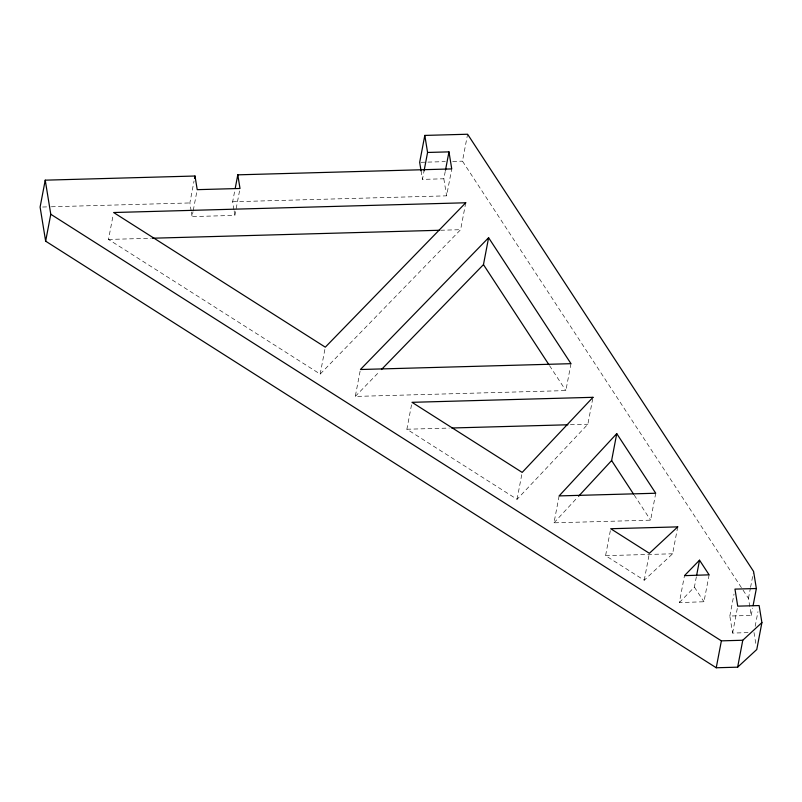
<?xml version="1.0" encoding="UTF-8"?>
<svg xmlns="http://www.w3.org/2000/svg" width="802" height="802" viewBox="0 0 802 802"><rect width="100%" height="100%" fill="white"/><g stroke="black" fill="none" stroke-linecap="round" stroke-linejoin="round"><path stroke-width="0.6" stroke-dasharray="4.01 3.01" d="M465.751 202.776L460.609 229.693L320.168 374.083L108.501 239.437L113.162 214.966M191.157 210.896L189.863 202.946L194.064 180.921M239.537 190.926L234.876 215.397L192.079 216.58L193.011 211.678M193.252 210.455L196.981 190.886M233.953 209.713L232.66 201.753L234.755 190.746M320.168 374.083L325.301 347.166M570.994 363.677L565.861 390.594L355.286 396.429L360.419 369.511M445.24 171.448L443.837 178.786L422.443 179.387L424.078 170.816M232.66 201.753L446.604 195.838L451.747 168.921M592.758 398.534L587.866 424.228L517.049 499.325L406.875 429.24L412.007 402.323M748.055 632.638L732.597 633.069L729.83 616.026L751.223 615.435L748.456 598.392L462.463 161.152L467.596 134.235M517.049 499.325L522.182 472.408M655.735 493.24L650.602 520.157L553.992 522.834L559.124 495.907M677.74 526.874L672.607 553.791L644.227 580.227L605.58 555.646L610.713 528.729M644.227 580.227L649.369 553.31M709.118 574.833L703.976 601.761L679.344 602.573L684.477 575.656M679.344 602.573L694.392 587.104L696.497 576.087M729.83 616.026L734.03 594.001M732.597 633.069L737.73 606.152M748.456 598.392L750.321 588.598M750.552 587.375L753.359 572.698M751.223 615.435L752.627 608.086M755.163 626.362L757.96 611.675M553.992 522.834L577.721 497.18M355.286 396.429L379.707 371.326M420.89 162.305L445.341 161.623M452.679 161.423L462.463 161.152M42.596 207.016L50.085 206.806M51.328 206.776L189.863 202.946M108.501 239.437L150.956 238.264M440.639 230.244L460.609 229.693M406.875 429.24L449.31 428.067M570.382 424.719L587.866 424.228M605.58 555.646L672.607 553.791M549.52 365.612L565.861 390.594M634.192 495.055L650.602 520.157M694.392 587.104L703.976 601.761M753.99 632.477L755.975 644.648M443.837 178.786L446.604 195.838M421.06 170.856L422.443 179.387M234.134 210.846L234.876 215.397M191.347 212.029L192.079 216.58"/><path stroke-width="1.2" d="M424.078 170.816L427.576 152.46L448.97 151.869L451.747 168.921L237.793 174.836L240.009 188.47L197.222 189.663L194.996 176.019L45.233 180.169L40.1 207.086L45.644 241.171L716.236 667.765L737.639 667.174L756.767 649.52L761.9 622.603L759.133 605.56L737.73 606.152L734.963 589.109L756.356 588.518L753.589 571.465L467.596 134.235L424.809 135.418L419.667 162.335L421.06 170.856M45.644 241.171L50.777 214.254L45.233 180.169M194.535 178.465L194.996 176.019M235.227 188.3L237.793 174.836M445.471 170.225L448.97 151.869M381.451 369.532L483.466 264.63L488.608 237.713L570.994 363.677L360.419 369.511L488.608 237.713M578.563 496.268L611.615 460.548L616.748 433.631L655.735 493.24L559.124 495.907L616.748 433.631M696.727 574.864L699.524 560.177L709.118 574.833L684.477 575.656L699.524 560.177M716.236 667.765L721.379 640.848L50.777 214.254M737.639 667.174L742.772 640.257L761.9 622.603M753.088 605.64L756.356 588.518M152.2 238.224L439.386 230.274M451.807 427.997L567.886 424.779M721.379 640.848L742.772 640.257M483.466 264.63L548.839 364.569M611.615 460.548L633.5 494.012M424.809 135.418L427.576 152.46M592.999 397.311L522.182 472.408L412.007 402.323L592.999 397.311M465.751 202.776L325.301 347.166L113.633 212.52L465.751 202.776M677.74 526.874L649.369 553.31L610.713 528.729L677.74 526.874"/></g></svg>
